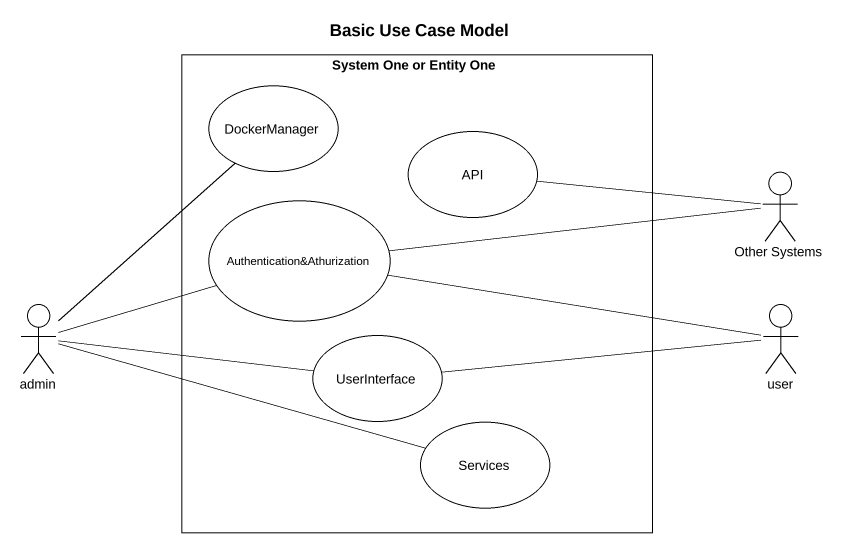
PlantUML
@startuml
title Basic Use Case Model
rectangle "System One or Entity One" as System_One_or_Entity_One {
  usecase DockerManager
  usecase API
  usecase "Authentication&Athurization" as Authentication_Athurization
  usecase UserInterface
  usecase Services
}
actor "Other Systems" as Other_Systems
actor admin
actor user
Other_Systems -left- API
Other_Systems -left- Authentication_Athurization
admin -up- DockerManager
admin -right- Authentication_Athurization
admin -right- UserInterface
admin -right- Services
user -left- Authentication_Athurization
user -left- UserInterface
@enduml
